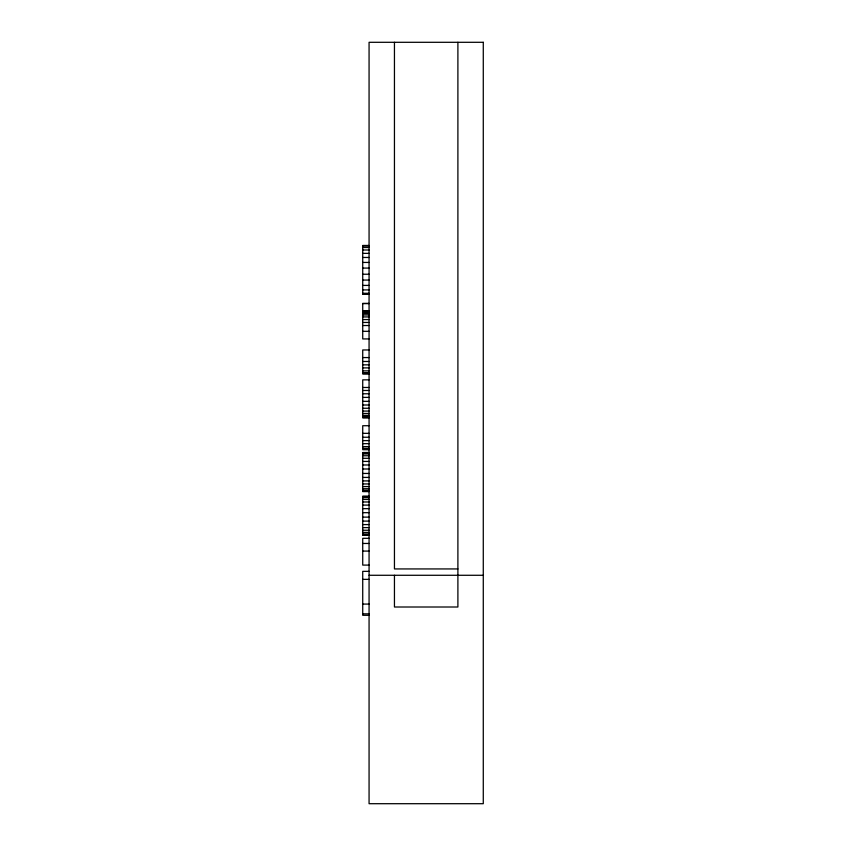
<?xml version="1.0" encoding="UTF-8"?>
<svg xmlns="http://www.w3.org/2000/svg" width="846" height="846" viewBox="0 0 846 846"><rect width="100%" height="100%" fill="white"/><g stroke="black" fill="none" stroke-linecap="round" stroke-linejoin="round"><path stroke-width="1.27" d="M369.068 245.456L362.723 245.456L362.723 294.207L369.068 294.207M362.723 245.975L369.068 245.975M362.723 247.508L369.068 247.508M362.723 249.993L369.068 249.993M362.723 253.366L369.068 253.366M362.723 257.47L369.068 257.47M362.723 262.44L369.068 262.44M362.723 268.076L369.068 268.076M362.723 274.231L369.068 274.231M362.723 280.058L369.068 280.058M362.723 285.409L369.068 285.409M362.723 289.924L369.068 289.924M362.723 293.266L369.068 293.266M362.723 293.964L369.068 293.964M369.068 303.365L362.723 303.365L362.723 338.929L369.068 338.929M362.723 303.629L369.068 303.629M362.723 310.979L369.068 310.979M362.723 311.243L369.068 311.243M362.723 312.438L369.068 312.438M362.723 313.538L369.068 313.538M362.723 314.966L369.068 314.966M362.723 316.922L369.068 316.922M362.723 319.566L369.068 319.566M362.723 322.453L369.068 322.453M362.723 325.52L369.068 325.52M362.723 331.315L369.068 331.315M369.068 349.958L362.723 349.958L362.723 373.943L369.068 373.943M362.723 357.572L369.068 357.572M362.723 361.475L369.068 361.475M362.723 364.848L369.068 364.848M362.723 367.894L369.068 367.894M362.723 370.865L369.068 370.865M362.723 372.621L369.068 372.621M362.723 373.541L369.068 373.541M369.068 379.854L362.723 379.854L362.723 417.818L369.068 417.818M362.723 387.479L369.068 387.479M362.723 390.471L369.068 390.471M362.723 393.771L369.068 393.771M362.723 397.398L369.068 397.398M362.723 401.332L369.068 401.332M362.723 405.001L369.068 405.001M362.723 408.258L369.068 408.258M362.723 411.071L369.068 411.071M362.723 413.461L369.068 413.461M362.723 415.375L369.068 415.375M362.723 416.729L369.068 416.729M362.723 417.554L369.068 417.554M369.068 425.718L362.723 425.718L362.723 449.712L369.068 449.712M362.723 433.342L369.068 433.342M362.723 437.245L369.068 437.245M362.723 440.607L369.068 440.607M362.723 443.664L369.068 443.664M362.723 446.625L369.068 446.625M362.723 448.391L369.068 448.391M369.068 452.504L362.723 452.504L362.723 491.6L369.068 491.6M362.723 452.874L369.068 452.864M362.723 453.953L369.068 453.953M362.723 455.761L369.068 455.761M362.723 458.299L369.068 458.299M362.723 461.419L369.068 461.419M362.723 464.983L369.068 464.983M362.723 468.991L369.068 468.991M362.723 473.453L369.068 473.453M362.723 477.419L369.068 477.419M362.723 480.909L369.068 480.909M362.723 483.944L369.068 483.944M362.723 486.577L369.068 486.577M362.723 488.724L369.068 488.724M362.723 490.31L369.068 490.31M362.723 491.283L369.068 491.283M369.068 496.179L362.723 496.179L362.723 535.285L369.068 535.285M362.723 496.539L369.068 496.56M362.723 497.628L369.068 497.628M362.723 499.436L369.068 499.436M362.723 501.974L369.068 501.974M362.723 505.094L369.068 505.094M362.723 508.658L369.068 508.658M362.723 512.676L369.068 512.676M362.723 517.128L369.068 517.128M362.723 521.104L369.068 521.104M362.723 524.583L369.068 524.583M362.723 527.618L369.068 527.618M362.723 530.252L369.068 530.252M362.723 532.409L369.068 532.409M362.723 533.985L369.068 533.985M362.723 534.958L369.068 534.958M369.068 538.32L362.723 538.32L362.723 565.096L369.068 565.096M362.723 543.46L369.068 543.46M362.723 551.084L369.068 551.084M457.898 568.935L394.448 568.935L394.448 42.3M369.068 571.346L362.723 571.346L362.723 615.306L369.068 615.306M369.068 575.28L483.278 575.28M362.723 579.362L369.068 579.362M362.723 604.076L369.068 604.076M362.723 613.847L369.068 613.847M457.898 42.3L457.898 607.005L394.448 607.005L394.448 575.28M483.278 42.3L369.068 42.3L369.068 803.7L483.278 803.7L483.278 42.3"/></g></svg>
